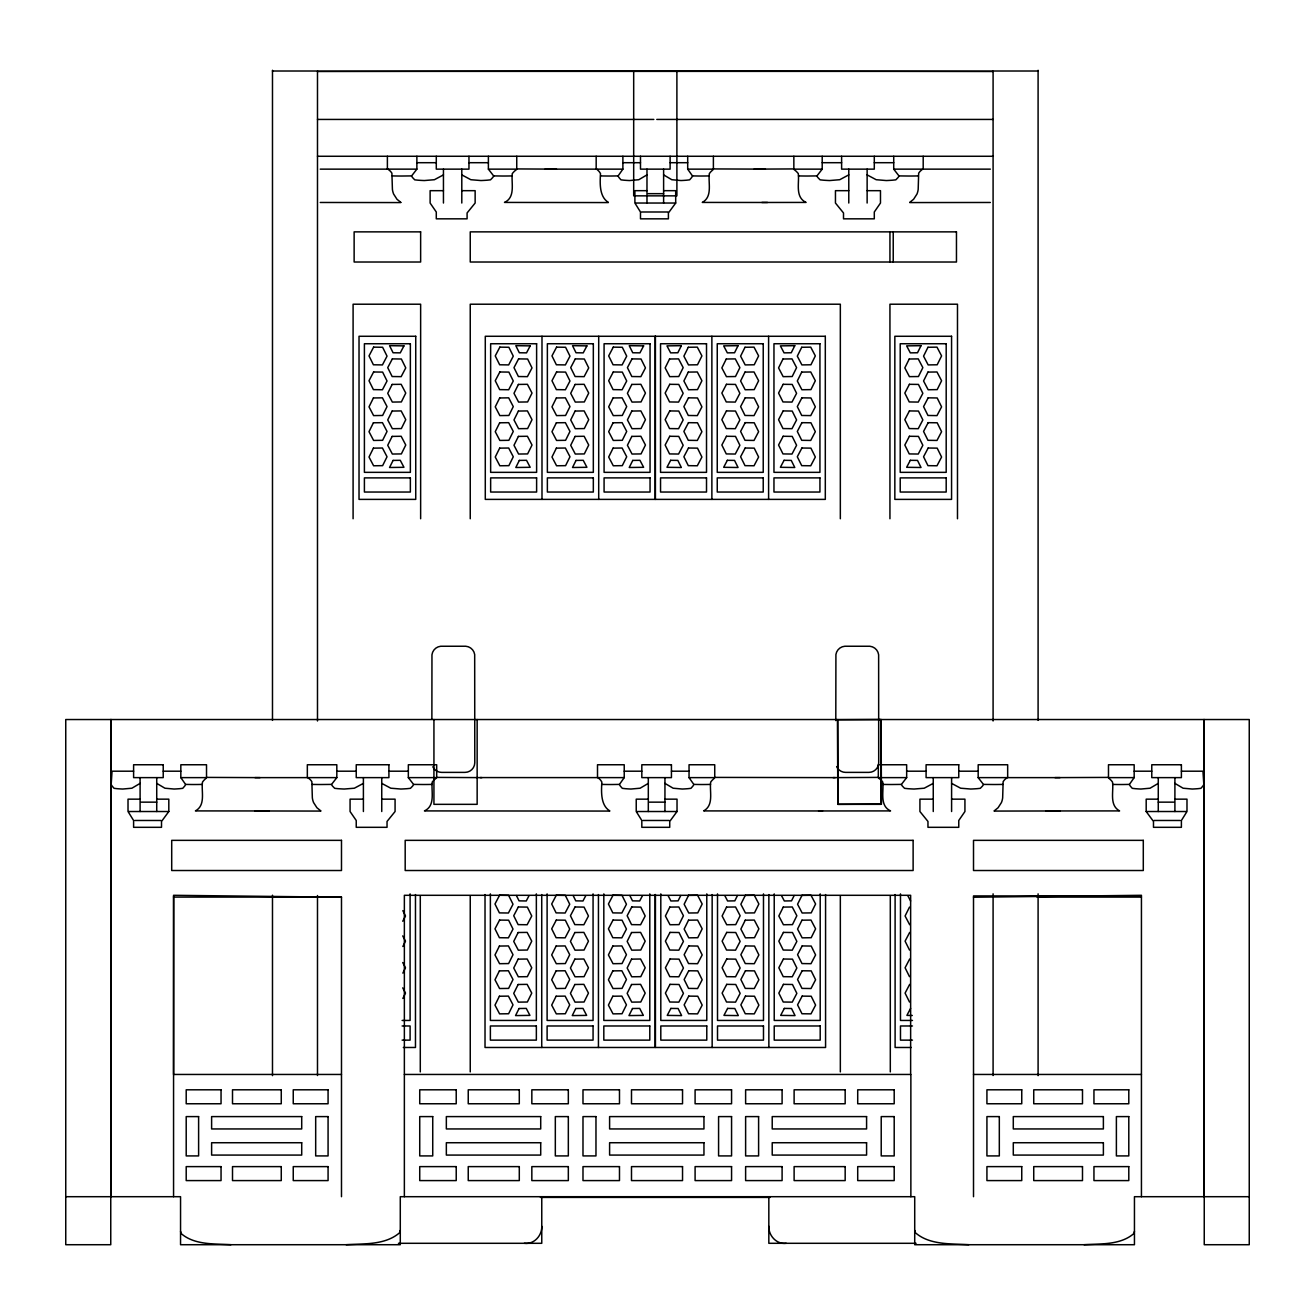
<?xml version="1.0" encoding="UTF-8"?>
<svg xmlns="http://www.w3.org/2000/svg" width="1315" height="1315" viewBox="0 0 1315 1315"><rect width="100%" height="100%" fill="white"/><g stroke="black" fill="none" stroke-linecap="round" stroke-linejoin="round"><path stroke-width="1.5" d="M541.764 1226.303C542.125 1235.574 534.005 1244.631 524.373 1243.3M400.286 1230.38L399.629 1232.714C385.377 1245.157 364.025 1243.628 346.207 1244.713M1134.45 1231.399L1133.842 1233.552C1120.577 1245.141 1100.688 1243.711 1084.086 1244.713M402.85 946.488L405.497 941.162L402.735 935.902M402.85 973.116L405.497 967.774L402.735 962.531M402.85 998.447L405.497 993.121L402.735 987.861M680.743 895.548L678.096 900.857L670.897 900.972L668.152 895.729M737.452 895.548L734.806 900.857L727.606 900.972L724.861 895.729M794.161 895.548L791.515 900.857L784.332 900.972L781.57 895.729M909.503 907.103L905.082 915.996L909.684 924.741M402.735 921.24L405.497 915.996L402.85 910.654M529.008 895.729L526.263 900.972L519.063 900.857L516.433 895.548M585.734 895.729L582.972 900.972L575.773 900.857L573.143 895.548M642.443 895.729L639.682 900.972L632.499 900.857L629.852 895.548M909.684 932.401L905.082 941.162L909.503 950.038M909.684 959.013L905.082 967.774L909.503 976.667M909.684 984.36L905.082 993.121L909.503 1002.014M910.572 1008.408L906.906 1015.394L912.298 1015.476M622.883 156.271L622.883 169.142L618.066 176.013A25.938 25.938 0 0 0 619.003 177.574L620.976 179.843L623.869 180.188A147.691 147.691 0 0 0 629.655 180.55L638.794 179.711L646.98 174.879M597.503 777.625L597.503 764.755L624.231 764.755L624.231 777.625L619.398 784.496A25.938 25.938 0 0 0 620.335 786.074L622.307 788.326L625.217 788.671A147.691 147.691 0 0 0 630.986 789.033L640.126 788.211L648.311 783.378M1108.479 777.412L1108.479 764.755L1134.171 764.755L1134.171 777.625L1129.355 784.496A25.938 25.938 0 0 0 1130.292 786.074L1132.264 788.326L1135.174 788.671A147.691 147.691 0 0 0 1140.943 789.033L1150.083 788.211L1158.268 783.378M156.732 799.158L168.813 799.158L168.813 811.519L161.515 821.448L161.515 827.316L133.604 827.316L133.604 820.494L128.015 811.519L128.015 799.158L140.097 799.158M663.615 190.675L675.696 190.675L675.696 203.036L668.398 212.964L668.398 218.832L640.487 218.832L640.487 212.011L634.898 203.036L634.898 190.675L646.98 190.675M664.946 799.158L677.028 799.158L677.028 811.519L669.73 821.448L669.73 827.316L641.819 827.316L641.819 820.494L636.23 811.519L636.23 799.158L648.311 799.158M416.871 156.271L416.871 169.142L411.546 176.013A25.495 25.495 0 0 0 412.581 177.574L414.751 179.843L417.956 180.188A179.645 179.645 0 0 0 424.334 180.55L434.41 179.711L443.451 174.879M307.332 777.625L307.332 764.755L336.821 764.755L336.821 777.625L331.495 784.496A25.495 25.495 0 0 0 332.514 786.074L334.7 788.326L337.906 788.671A179.645 179.645 0 0 0 344.267 789.033L354.36 788.211L363.4 783.378M822.204 156.271L822.204 169.142L816.878 176.013A25.495 25.495 0 0 0 817.897 177.574L820.083 179.843L823.289 180.188A179.645 179.645 0 0 0 829.65 180.55L839.743 179.711L848.783 174.879M878.321 777.412L878.321 764.755L906.66 764.755L906.66 777.625L901.35 784.496A25.495 25.495 0 0 0 902.369 786.074L904.556 788.326L907.761 788.671A179.645 179.645 0 0 0 914.122 789.033L924.215 788.211L933.255 783.378M140.097 783.378L131.911 788.211L122.772 789.033A147.691 147.691 0 0 1 117.002 788.671L114.093 788.326L112.12 786.074A25.938 25.938 0 0 1 111.183 784.496L112.038 771.198L133.604 771.198M922.588 169.142L920.188 171.246A17.95 17.95 0 0 0 918.675 173.185L918.182 189.393A19.363 19.363 0 0 1 916.982 194.028L913.613 199.255L909.816 202.329M1007.06 777.625L1004.644 779.729A17.95 17.95 0 0 0 1003.148 781.669L1002.655 797.876A19.363 19.363 0 0 1 1001.438 802.528L998.085 807.739L994.288 810.813M1128.977 784.414L1123.372 784.513A322.553 322.553 0 0 1 1112.671 784.414M617.688 175.914L611.639 176.013A338.514 338.514 0 0 1 600.61 175.914M816.467 175.914L807.772 176.029A395.453 395.453 0 0 1 798.468 175.914M619.036 784.414L612.971 784.513A338.514 338.514 0 0 1 601.941 784.414M900.939 784.414L892.244 784.513A395.453 395.453 0 0 1 882.924 784.414M411.135 175.914L401.815 176.029A406.22 406.22 0 0 1 392.281 175.914M331.084 784.414L321.764 784.513A406.22 406.22 0 0 1 312.23 784.414M973.511 897.225L1141.436 895.301L1141.436 1196.699M754.103 169.142L793.356 168.928L796.002 171.098A32.398 32.398 0 0 1 798.287 173.564C799.52 182.851 794.737 197.168 806.095 202.428L761.862 202.477M881.066 719.535L837.441 719.749L837.852 804.336L881.066 804.336L881.066 719.535L881.477 804.123L837.852 804.336L837.852 719.535M833.102 777.625L877.812 777.412L880.475 779.581A32.398 32.398 0 0 1 882.76 782.047C883.992 791.334 879.193 805.651 890.551 810.911L818.571 810.961M1054.992 777.625L1108.035 777.412L1111.126 780.337A31.987 31.987 0 0 1 1112.506 782.047C1113.904 791.268 1108.939 805.109 1119.575 810.911L1045.869 810.961M655.182 71.01L317.49 71.372L993.088 71.372L655.396 71.01M909.733 202.576L990.343 202.477M994.206 811.076L1060.022 810.961M272.484 71.01L317.49 71.01L317.49 720.982M1038.094 71.01L993.088 71.01L993.088 720.982M317.49 119.435L653.818 119.435M656.777 119.435L993.088 119.435M317.49 156.271L993.088 156.271M416.871 162.698L436.284 162.698M468.962 162.698L488.391 162.698M622.883 162.698L640.487 162.698M670.108 162.698L687.696 162.698M822.204 162.698L841.616 162.698M874.294 162.698L893.723 162.698M320.252 169.142L416.871 169.142M488.391 156.271L488.391 169.142L516.532 169.142M545.1 169.142L622.883 169.142M687.696 156.271L687.696 169.142L713.207 169.142M794.063 169.142L822.204 169.142M893.723 156.271L893.723 169.142L990.343 169.142M443.451 190.675L430.12 190.675L430.12 203.036L436.284 212.011L436.284 218.832L467.088 218.832L467.088 212.964L475.142 203.036L475.142 190.675L461.795 190.675M848.783 190.675L835.452 190.675L835.452 203.036L843.507 212.964L843.507 218.832L874.294 218.832L874.294 212.011L880.475 203.036L880.475 190.675L867.127 190.675M648.147 193.667L663.615 193.667M635.589 203.036L675.696 203.036M641.654 211.994L667.905 211.994M163.224 771.198L180.829 771.198M336.821 771.198L356.233 771.198M388.911 771.198L408.34 771.198M624.231 771.198L641.819 771.198M671.439 771.198L689.044 771.198M906.66 771.198L926.089 771.198M958.766 771.198L978.179 771.198M1134.171 771.198L1151.776 771.198M1181.396 771.198L1202.962 771.198L1203.817 784.496A25.938 25.938 0 0 1 1202.88 786.074L1200.907 788.326L1197.998 788.671A147.691 147.691 0 0 1 1192.228 789.033L1183.089 788.211L1174.903 783.378M206.521 777.412L206.521 764.755L180.829 764.755L180.829 777.625L206.323 777.625M254.979 777.625L336.821 777.625M436.679 777.412L436.679 764.755L408.34 764.755L408.34 777.625L436.465 777.625M480.09 777.576L624.231 777.625M714.735 777.412L714.735 764.755L689.044 764.755L689.044 777.625L714.538 777.625M878.535 777.625L906.66 777.625M1007.668 777.625L1007.668 764.755L978.179 764.755L978.179 777.625L1060.022 777.625M1108.677 777.625L1134.171 777.625M363.4 799.158L350.069 799.158L350.069 811.519L356.233 820.494L356.233 827.316L387.037 827.316L387.037 821.448L395.075 811.519L395.075 799.158L381.745 799.158M933.255 799.158L919.925 799.158L919.925 811.519L927.963 821.448L927.963 827.316L958.766 827.316L958.766 820.494L964.931 811.519L964.931 799.158L951.6 799.158M1158.268 799.158L1146.187 799.158L1146.187 811.519L1153.485 821.448L1153.485 827.316L1181.396 827.316L1181.396 820.494L1186.985 811.519L1186.985 799.158L1174.903 799.158M141.264 802.15L156.732 802.15M649.479 802.15L664.946 802.15M1158.268 802.15L1173.736 802.15M822.582 810.961L703.64 810.911C714.275 805.109 709.311 791.268 710.708 782.047A31.987 31.987 0 0 1 712.089 780.354L715.179 777.412L835.206 777.625M128.706 811.519L168.813 811.519M636.92 811.519L677.028 811.519M1146.187 811.519L1186.294 811.519M134.771 820.478L161.022 820.478M642.986 820.478L669.236 820.478M1153.978 820.478L1180.229 820.478M1141.338 895.926L973.511 895.926L973.511 1196.699M173.564 897.093L341.489 897.093L341.489 1196.699M1036.993 897.093L1141.436 897.093M402.111 1020.44L410.099 1020.44L410.099 893.888M912.479 1020.44L900.479 1020.44L900.479 893.888M402.111 1025.979L410.099 1025.979L410.099 1040.132L402.111 1040.132M912.479 1025.979L900.479 1025.979L900.479 1040.132L912.479 1040.132M403.327 1047.48L415.474 1047.48L415.474 894.562M911.311 1047.48L895.104 1047.48L895.104 894.562M341.489 1074.454L173.564 1074.454L173.662 895.926M404.363 1074.454L910.638 1074.454L910.638 895.301L404.363 895.301L404.363 1196.699M973.511 1074.454L1141.436 1074.454M65.75 1196.699L110.756 1196.699M1204.244 1196.699L1249.25 1196.699M540.416 1197.406L770.163 1197.406M398.445 1243.3L541.764 1243.3L541.764 1197.39M916.062 1243.3L768.831 1243.3L768.831 1197.39M767.533 202.477L702.292 202.428C712.944 196.625 707.963 182.769 709.36 173.564A31.987 31.987 0 0 1 710.741 171.854L713.848 168.928L765.412 169.142M608.368 202.576L504.5 202.428C515.858 197.168 511.075 182.851 512.291 173.564A32.398 32.398 0 0 1 514.592 171.098L517.239 168.928L556.475 169.142M320.252 202.477L400.845 202.576M269.131 810.961L195.425 810.911C206.06 805.109 201.096 791.268 202.494 782.047A31.987 31.987 0 0 1 203.874 780.354L206.965 777.412L260.008 777.625M609.716 811.076L424.449 810.911C435.807 805.651 431.008 791.351 432.24 782.047A32.398 32.398 0 0 1 434.525 779.581L437.188 777.412L481.898 777.625M254.979 810.961L320.794 811.076M968.793 1244.713C950.975 1243.628 929.623 1245.157 915.371 1232.714L914.714 1230.38M230.914 1244.713C214.312 1243.711 194.423 1245.141 181.158 1233.552L180.55 1231.399M341.489 897.225L173.564 895.301L173.564 1196.699M786.206 1243.3C776.573 1244.631 768.47 1235.574 768.831 1226.303M899.444 175.914L908.764 176.029A406.22 406.22 0 0 0 918.314 175.914M983.916 784.414L993.236 784.513A406.22 406.22 0 0 0 1002.77 784.414M494.128 175.914L502.807 176.029A395.453 395.453 0 0 0 512.127 175.914M414.061 784.414L422.756 784.513A395.453 395.453 0 0 0 432.076 784.414M692.89 175.914L698.512 176.013A322.553 322.553 0 0 0 709.212 175.914M694.238 784.414L699.843 784.513A322.553 322.553 0 0 0 710.544 784.414M186.023 784.414L191.628 784.513A322.553 322.553 0 0 0 202.329 784.414M400.779 202.329L396.966 199.255L393.612 194.028A19.363 19.363 0 0 1 392.412 189.393L391.903 173.185A17.95 17.95 0 0 0 390.407 171.246L388.007 169.142M320.712 810.813L316.915 807.739L313.562 802.528A19.363 19.363 0 0 1 312.345 797.876L311.852 781.669A17.95 17.95 0 0 0 310.356 779.729L307.94 777.625M608.303 202.329C599.13 196.658 599.969 182.9 600.495 173.58A17.522 17.522 0 0 0 598.9 171.246L596.731 169.142M609.634 810.813C600.478 805.142 601.317 791.383 601.843 782.063A17.522 17.522 0 0 0 600.248 779.729L598.062 777.625M867.127 174.879L876.168 179.711L886.261 180.55A179.645 179.645 0 0 0 892.622 180.188L895.827 179.843L898.014 177.574A25.495 25.495 0 0 0 899.049 176.013L893.723 169.142M461.795 174.879L470.836 179.711L480.928 180.55A179.645 179.645 0 0 0 487.29 180.188L490.495 179.843L492.681 177.574A25.495 25.495 0 0 0 493.717 176.013L488.391 169.142M951.6 783.378L960.64 788.211L970.733 789.033A179.645 179.645 0 0 0 977.094 788.671L980.3 788.326L982.486 786.074A25.495 25.495 0 0 0 983.505 784.496L978.179 777.625M381.745 783.378L390.785 788.211L400.878 789.033A179.645 179.645 0 0 0 407.239 788.671L410.444 788.326L412.631 786.074A25.495 25.495 0 0 0 413.65 784.496L408.34 777.625M663.615 174.879L671.801 179.711L680.94 180.55A147.691 147.691 0 0 0 686.709 180.188L689.619 179.843L691.591 177.574A25.938 25.938 0 0 0 692.528 176.013L687.696 169.142M664.946 783.378L673.132 788.211L682.271 789.033A147.691 147.691 0 0 0 688.041 788.671L690.95 788.326L692.923 786.074A25.938 25.938 0 0 0 693.86 784.496L689.044 777.625M156.732 783.378L164.917 788.211L174.057 789.033A147.691 147.691 0 0 0 179.826 788.671L182.736 788.326L184.708 786.074A25.938 25.938 0 0 0 185.645 784.496L180.829 777.625M907.827 895.729L910.572 900.972M1204.244 719.535L1204.244 1244.713L1249.25 1244.713L1249.25 719.535L65.75 719.535L65.75 1244.713L110.756 1244.713L110.756 719.535M1203.866 719.535L1203.866 1196.699L1134.45 1196.699L1134.45 1244.713L914.714 1244.713L914.714 1196.699L400.286 1196.699L400.286 1244.713L180.55 1244.713L180.55 1196.699L111.134 1196.699L111.134 719.535M1174.903 777.625L1174.903 811.519M1158.268 777.625L1158.268 811.519M1038.094 70.287L1038.094 720.373M1038.094 893.855L1038.094 1075.621M993.088 893.838L993.088 1075.506M957.484 518.751L957.484 304.209L889.943 304.209L889.943 518.751M951.6 777.625L951.6 811.519M933.255 777.625L933.255 811.519M923.196 156.271L923.196 169.142M910.868 1074.454L910.868 1196.699M893.23 231.867L893.23 262.014M890.304 895.663L890.304 1071.906M889.943 231.867L889.943 262.014M874.294 156.271L874.294 169.142L841.616 169.142L841.616 156.271M867.127 169.142L867.127 203.036M848.783 169.142L848.783 203.036M840.334 518.751L840.334 304.209L470.244 304.209L470.244 518.751M840.334 895.663L840.334 1071.906M835.798 720.587L835.913 654.525A9.78 9.78 0 0 1 844.838 646.24L869.905 646.257A9.78 9.78 0 0 1 878.634 654.771L878.699 763.095A9.78 9.78 0 0 1 868.903 772.382L845.578 772.382A9.78 9.78 0 0 1 836.636 766.579M825.573 894.562L825.573 1047.48L655.429 1047.48L655.429 894.562M820.198 893.888L820.198 1020.44L774.223 1020.44L774.223 893.888M793.849 156.271L793.849 168.928M768.864 894.562L768.864 1047.48M768.601 336.278L768.601 499.388M763.489 893.888L763.489 1020.44L717.513 1020.44L717.513 893.888M713.388 156.271L713.388 168.928M712.155 894.562L712.155 1047.48M711.875 336.278L711.875 499.388M706.78 893.888L706.78 1020.44L660.804 1020.44L660.804 893.888M676.896 71.7L676.896 195.853L633.682 195.853L633.682 71.7M670.108 156.271L670.108 169.142L640.487 169.142L640.487 156.271M664.946 777.625L664.946 811.519M663.615 169.142L663.615 203.036M655.412 336.278L655.412 499.388M655.166 336.278L655.166 499.388M655.149 894.562L655.149 1047.48L485.021 1047.48L485.021 894.562M649.791 893.888L649.791 1020.44L603.815 1020.44L603.815 893.888M648.311 777.625L648.311 811.519M646.98 169.142L646.98 203.036M598.703 336.278L598.703 499.388M598.44 894.562L598.44 1047.48M596.172 156.271L596.172 169.142M593.065 893.888L593.065 1020.44L547.106 1020.44L547.106 893.888M541.994 336.278L541.994 499.388M541.731 894.562L541.731 1047.48M536.356 893.888L536.356 1020.44L490.38 1020.44L490.38 893.888M516.746 156.271L516.746 168.928M477.148 719.535L477.148 804.336L433.934 804.336L433.934 719.535M470.244 895.663L470.244 1071.906M468.962 156.271L468.962 169.142L436.284 169.142L436.284 156.271M461.795 169.142L461.795 203.036M443.451 169.142L443.451 203.036M431.879 719.19L431.961 654.771A9.78 9.78 0 0 1 440.689 646.257L465.74 646.24A9.78 9.78 0 0 1 474.682 654.525L474.781 762.848A9.78 9.78 0 0 1 465 772.382L441.676 772.382A9.78 9.78 0 0 1 432.816 766.793M420.636 518.751L420.636 304.209L353.094 304.209L353.094 518.751M420.29 895.663L420.29 1071.906M387.383 156.271L387.383 169.142M381.745 777.625L381.745 811.519M363.4 777.625L363.4 811.519M317.49 895.531L317.49 1075.506M272.484 70.287L272.484 720.373M272.484 895.219L272.484 1075.621M156.732 777.625L156.732 811.519M140.097 777.625L140.097 811.519M373.411 397.968L369.005 406.845L373.608 415.606L382.616 415.474L387.037 406.598L382.435 397.837L373.411 397.968M392.149 384.424L387.728 393.317L392.347 402.078L401.354 401.946L405.76 393.07L401.157 384.309L392.149 384.424M373.411 422.789L369.005 431.682L373.608 440.443L382.616 440.311L387.037 431.435L382.435 422.674L373.411 422.789M373.411 448.136L369.005 457.028L373.608 465.773L382.616 465.658L387.037 456.765L382.435 448.021L373.411 448.136M392.149 411.053L387.728 419.929L392.347 428.69L401.354 428.575L405.76 419.682L401.157 410.921L392.149 411.053M392.149 436.399L387.728 445.275L392.347 454.037L401.354 453.922L405.76 445.029L401.157 436.268L392.149 436.399M393.086 460.414L389.552 467.499L403.952 467.302L400.27 460.316L393.086 460.414M499.667 397.968L495.245 406.845L499.848 415.606L508.872 415.474L513.277 406.598L508.675 397.837L499.667 397.968M518.406 384.424L513.984 393.317L518.587 402.078L527.611 401.946L532.016 393.07L527.414 384.309L518.406 384.424M499.667 422.789L495.245 431.682L499.848 440.443L508.872 440.311L513.277 431.435L508.675 422.674L499.667 422.789M499.667 448.136L495.245 457.028L499.848 465.773L508.872 465.658L513.277 456.765L508.675 448.021L499.667 448.136M518.406 411.053L513.984 419.929L518.587 428.69L527.611 428.575L532.016 419.682L527.414 410.921L518.406 411.053M518.406 436.399L513.984 445.275L518.587 454.037L527.611 453.922L532.016 445.029L527.414 436.268L518.406 436.399M519.326 460.414L515.809 467.499L530.192 467.302L526.526 460.316L519.326 460.414M556.377 397.968L551.971 406.845L556.574 415.606L565.582 415.474L569.987 406.598L565.384 397.837L556.377 397.968M575.115 384.424L570.694 393.317L575.296 402.078L584.32 401.946L588.726 393.07L584.123 384.309L575.115 384.424M556.377 422.789L551.971 431.682L556.574 440.443L565.582 440.311L569.987 431.435L565.384 422.674L556.377 422.789M556.377 448.136L551.971 457.028L556.574 465.773L565.582 465.658L569.987 456.765L565.384 448.021L556.377 448.136M575.115 411.053L570.694 419.929L575.296 428.69L584.32 428.575L588.726 419.682L584.123 410.921L575.115 411.053M575.115 436.399L570.694 445.275L575.296 454.037L584.32 453.922L588.726 445.029L584.123 436.268L575.115 436.399M576.036 460.414L572.518 467.499L586.917 467.302L583.235 460.316L576.036 460.414M613.086 397.968L608.681 406.845L613.283 415.606L622.291 415.474L626.713 406.598L622.11 397.837L613.086 397.968M631.825 384.424L627.419 393.317L632.022 402.078L641.03 401.946L645.451 393.07L640.849 384.309L631.825 384.424M613.086 422.789L608.681 431.682L613.283 440.443L622.291 440.311L626.713 431.435L622.11 422.674L613.086 422.789M613.086 448.136L608.681 457.028L613.283 465.773L622.291 465.658L626.713 456.765L622.11 448.021L613.086 448.136M631.825 411.053L627.419 419.929L632.022 428.69L641.03 428.575L645.451 419.682L640.849 410.921L631.825 411.053M669.549 359.011L665.143 367.904L669.746 376.649L678.754 376.534L683.175 367.641L678.573 358.896L669.549 359.011M631.825 436.399L627.419 445.275L632.022 454.037L641.03 453.922L645.451 445.029L640.849 436.268L631.825 436.399M681.351 345.681L677.833 352.765L670.634 352.864L666.968 345.878L681.351 345.681M688.287 347.275L683.882 356.151L688.485 364.913L697.492 364.781L701.914 355.905L697.312 347.144L688.287 347.275M632.762 460.414L629.228 467.499L643.627 467.302L639.945 460.316L632.762 460.414M688.287 372.096L683.882 380.988L688.485 389.75L697.492 389.618L701.914 380.742L697.312 371.981L688.287 372.096M726.274 359.011L721.853 367.904L726.455 376.649L735.48 376.534L739.885 367.641L735.282 358.896L726.274 359.011M738.06 345.681L734.543 352.765L727.343 352.864L723.677 345.878L738.06 345.681M745.013 347.275L740.592 356.151L745.194 364.913L754.218 364.781L758.624 355.905L754.021 347.144L745.013 347.275M745.013 372.096L740.592 380.988L745.194 389.75L754.218 389.618L758.624 380.742L754.021 371.981L745.013 372.096M782.984 359.011L778.562 367.904L783.165 376.649L792.189 376.534L796.594 367.641L791.992 358.896L782.984 359.011M794.786 345.681L791.252 352.765L784.069 352.864L780.387 345.878L794.786 345.681M499.404 946.06L494.982 954.937L499.585 963.698L508.609 963.566L513.014 954.69L508.412 945.929L499.404 946.06M801.723 347.275L797.301 356.151L801.903 364.913L810.928 364.781L815.333 355.905L810.73 347.144L801.723 347.275M518.143 932.516L513.721 941.409L518.324 950.17L527.348 950.038L531.753 941.162L527.151 932.401L518.143 932.516M499.404 970.881L494.982 979.774L499.585 988.535L508.609 988.403L513.014 979.527L508.412 970.766L499.404 970.881M801.723 372.096L797.301 380.988L801.903 389.75L810.928 389.618L815.333 380.742L810.73 371.981L801.723 372.096M499.404 996.228L494.982 1005.12L499.585 1013.865L508.609 1013.75L513.014 1004.857L508.412 996.113L499.404 996.228M518.143 959.145L513.721 968.021L518.324 976.782L527.348 976.667L531.753 967.774L527.151 959.013L518.143 959.145M518.143 984.491L513.721 993.367L518.324 1002.129L527.348 1002.014L531.753 993.121L527.151 984.36L518.143 984.491M519.063 1008.506L515.546 1015.591L529.929 1015.394L526.263 1008.408L519.063 1008.506M556.114 946.06L551.692 954.937L556.311 963.698L565.319 963.566L569.724 954.69L565.121 945.929L556.114 946.06M574.852 932.516L570.431 941.409L575.033 950.17L584.057 950.038L588.462 941.162L583.86 932.401L574.852 932.516M556.114 970.881L551.692 979.774L556.311 988.535L565.319 988.403L569.724 979.527L565.121 970.766L556.114 970.881M556.114 996.228L551.692 1005.12L556.311 1013.865L565.319 1013.75L569.724 1004.857L565.121 996.113L556.114 996.228M574.852 959.145L570.431 968.021L575.033 976.782L584.057 976.667L588.462 967.774L583.86 959.013L574.852 959.145M574.852 984.491L570.431 993.367L575.033 1002.129L584.057 1002.014L588.462 993.121L583.86 984.36L574.852 984.491M575.773 1008.506L572.255 1015.591L586.654 1015.394L582.972 1008.408L575.773 1008.506M612.823 946.06L608.418 954.937L613.02 963.698L622.028 963.566L626.45 954.69L621.847 945.929L612.823 946.06M909.24 359.011L904.819 367.904L909.421 376.649L918.445 376.534L922.851 367.641L918.248 358.896L909.24 359.011M921.026 345.681L917.508 352.765L910.309 352.864L906.643 345.878L921.026 345.681M631.562 932.516L627.156 941.409L631.759 950.17L640.767 950.038L645.188 941.162L640.586 932.401L631.562 932.516M612.823 970.881L608.418 979.774L613.02 988.535L622.028 988.403L626.45 979.527L621.847 970.766L612.823 970.881M927.963 347.275L923.557 356.151L928.16 364.913L937.184 364.781L941.589 355.905L936.987 347.144L927.963 347.275M612.823 996.228L608.418 1005.12L613.02 1013.865L622.028 1013.75L626.45 1004.857L621.847 996.113L612.823 996.228M631.562 959.145L627.156 968.021L631.759 976.782L640.767 976.667L645.188 967.774L640.586 959.013L631.562 959.145M927.963 372.096L923.557 380.988L928.16 389.75L937.184 389.618L941.589 380.742L936.987 371.981L927.963 372.096M631.562 984.491L627.156 993.367L631.759 1002.129L640.767 1002.014L645.188 993.121L640.586 984.36L631.562 984.491M669.812 907.103L665.406 915.996L670.009 924.741L679.017 924.626L683.438 915.733L678.836 906.988L669.812 907.103M632.499 1008.506L628.965 1015.591L643.364 1015.394L639.682 1008.408L632.499 1008.506M688.55 895.367L684.145 904.243L688.748 913.005L697.755 912.889L702.177 903.997L697.575 895.236L688.55 895.367M688.55 920.188L684.145 929.08L688.748 937.842L697.755 937.71L702.177 928.834L697.575 920.073L688.55 920.188M726.538 907.103L722.116 915.996L726.718 924.741L735.743 924.626L740.148 915.733L735.545 906.988L726.538 907.103M745.276 895.367L740.855 904.243L745.457 913.005L754.481 912.889L758.887 903.997L754.284 895.236L745.276 895.367M745.276 920.188L740.855 929.08L745.457 937.842L754.481 937.71L758.887 928.834L754.284 920.073L745.276 920.188M783.247 907.103L778.825 915.996L783.428 924.741L792.452 924.626L796.857 915.733L792.255 906.988L783.247 907.103M801.986 895.367L797.564 904.243L802.166 913.005L811.191 912.889L815.596 903.997L810.993 895.236L801.986 895.367M801.986 920.188L797.564 929.08L802.166 937.842L811.191 937.71L815.596 928.834L810.993 920.073L801.986 920.188M373.608 347.144L369.005 355.905L373.411 364.781L382.435 364.913L387.037 356.151L382.616 347.275L373.608 347.144M373.608 371.981L369.005 380.742L373.411 389.618L382.435 389.75L387.037 380.988L382.616 372.096L373.608 371.981M392.347 358.896L387.728 367.641L392.149 376.534L401.157 376.649L405.76 367.904L401.354 359.011L392.347 358.896M403.952 345.878L400.27 352.864L393.086 352.765L389.552 345.681L403.952 345.878M499.848 347.144L495.245 355.905L499.667 364.781L508.675 364.913L513.277 356.151L508.872 347.275L499.848 347.144M499.848 371.981L495.245 380.742L499.667 389.618L508.675 389.75L513.277 380.988L508.872 372.096L499.848 371.981M518.587 358.896L513.984 367.641L518.406 376.534L527.414 376.649L532.016 367.904L527.611 359.011L518.587 358.896M530.192 345.878L526.526 352.864L519.326 352.765L515.809 345.681L530.192 345.878M556.574 347.144L551.971 355.905L556.377 364.781L565.384 364.913L569.987 356.151L565.582 347.275L556.574 347.144M556.574 371.981L551.971 380.742L556.377 389.618L565.384 389.75L569.987 380.988L565.582 372.096L556.574 371.981M575.296 358.896L570.694 367.641L575.115 376.534L584.123 376.649L588.726 367.904L584.32 359.011L575.296 358.896M586.917 345.878L583.235 352.864L576.036 352.765L572.518 345.681L586.917 345.878M613.283 347.144L608.681 355.905L613.086 364.781L622.11 364.913L626.713 356.151L622.291 347.275L613.283 347.144M613.283 371.981L608.681 380.742L613.086 389.618L622.11 389.75L626.713 380.988L622.291 372.096L613.283 371.981M632.022 358.896L627.419 367.641L631.825 376.534L640.849 376.649L645.451 367.904L641.03 359.011L632.022 358.896M643.627 345.878L639.945 352.864L632.762 352.765L629.228 345.681L643.627 345.878M669.746 384.309L665.143 393.07L669.549 401.946L678.573 402.078L683.175 393.317L678.754 384.424L669.746 384.309M669.746 410.921L665.143 419.682L669.549 428.575L678.573 428.69L683.175 419.929L678.754 411.053L669.746 410.921M688.485 397.837L683.882 406.598L688.287 415.474L697.312 415.606L701.914 406.845L697.492 397.968L688.485 397.837M669.746 436.268L665.143 445.029L669.549 453.922L678.573 454.037L683.175 445.275L678.754 436.399L669.746 436.268M688.485 422.674L683.882 431.435L688.287 440.311L697.312 440.443L701.914 431.682L697.492 422.789L688.485 422.674M670.634 460.316L666.968 467.302L681.351 467.499L677.833 460.414L670.634 460.316M688.485 448.021L683.882 456.765L688.287 465.658L697.312 465.773L701.914 457.028L697.492 448.136L688.485 448.021M726.455 384.309L721.853 393.07L726.274 401.946L735.282 402.078L739.885 393.317L735.48 384.424L726.455 384.309M726.455 410.921L721.853 419.682L726.274 428.575L735.282 428.69L739.885 419.929L735.48 411.053L726.455 410.921M745.194 397.837L740.592 406.598L745.013 415.474L754.021 415.606L758.624 406.845L754.218 397.968L745.194 397.837M726.455 436.268L721.853 445.029L726.274 453.922L735.282 454.037L739.885 445.275L735.48 436.399L726.455 436.268M745.194 422.674L740.592 431.435L745.013 440.311L754.021 440.443L758.624 431.682L754.218 422.789L745.194 422.674M727.343 460.316L723.677 467.302L738.06 467.499L734.543 460.414L727.343 460.316M499.585 895.236L494.982 903.997L499.404 912.889L508.412 913.005L513.014 904.243L508.609 895.367L499.585 895.236M745.194 448.021L740.592 456.765L745.013 465.658L754.021 465.773L758.624 457.028L754.218 448.136L745.194 448.021M499.585 920.073L494.982 928.834L499.404 937.71L508.412 937.842L513.014 929.08L508.609 920.188L499.585 920.073M783.165 384.309L778.562 393.07L782.984 401.946L791.992 402.078L796.594 393.317L792.189 384.424L783.165 384.309M518.324 906.988L513.721 915.733L518.143 924.626L527.151 924.741L531.753 915.996L527.348 907.103L518.324 906.988M783.165 410.921L778.562 419.682L782.984 428.575L791.992 428.69L796.594 419.929L792.189 411.053L783.165 410.921M801.903 397.837L797.301 406.598L801.723 415.474L810.73 415.606L815.333 406.845L810.928 397.968L801.903 397.837M783.165 436.268L778.562 445.029L782.984 453.922L791.992 454.037L796.594 445.275L792.189 436.399L783.165 436.268M801.903 422.674L797.301 431.435L801.723 440.311L810.73 440.443L815.333 431.682L810.928 422.789L801.903 422.674M784.069 460.316L780.387 467.302L794.786 467.499L791.252 460.414L784.069 460.316M556.311 895.236L551.692 903.997L556.114 912.889L565.121 913.005L569.724 904.243L565.319 895.367L556.311 895.236M801.903 448.021L797.301 456.765L801.723 465.658L810.73 465.773L815.333 457.028L810.928 448.136L801.903 448.021M556.311 920.073L551.692 928.834L556.114 937.71L565.121 937.842L569.724 929.08L565.319 920.188L556.311 920.073M575.033 906.988L570.431 915.733L574.852 924.626L583.86 924.741L588.462 915.996L584.057 907.103L575.033 906.988M613.02 895.236L608.418 903.997L612.823 912.889L621.847 913.005L626.45 904.243L622.028 895.367L613.02 895.236M613.02 920.073L608.418 928.834L612.823 937.71L621.847 937.842L626.45 929.08L622.028 920.188L613.02 920.073M631.759 906.988L627.156 915.733L631.562 924.626L640.586 924.741L645.188 915.996L640.767 907.103L631.759 906.988M909.421 384.309L904.819 393.07L909.24 401.946L918.248 402.078L922.851 393.317L918.445 384.424L909.421 384.309M909.421 410.921L904.819 419.682L909.24 428.575L918.248 428.69L922.851 419.929L918.445 411.053L909.421 410.921M928.16 397.837L923.557 406.598L927.963 415.474L936.987 415.606L941.589 406.845L937.184 397.968L928.16 397.837M909.421 436.268L904.819 445.029L909.24 453.922L918.248 454.037L922.851 445.275L918.445 436.399L909.421 436.268M928.16 422.674L923.557 431.435L927.963 440.311L936.987 440.443L941.589 431.682L937.184 422.789L928.16 422.674M910.309 460.316L906.643 467.302L921.026 467.499L917.508 460.414L910.309 460.316M670.009 932.401L665.406 941.162L669.812 950.038L678.836 950.17L683.438 941.409L679.017 932.516L670.009 932.401M928.16 448.021L923.557 456.765L927.963 465.658L936.987 465.773L941.589 457.028L937.184 448.136L928.16 448.021M670.009 959.013L665.406 967.774L669.812 976.667L678.836 976.782L683.438 968.021L679.017 959.145L670.009 959.013M688.748 945.929L684.145 954.69L688.55 963.566L697.575 963.698L702.177 954.937L697.755 946.06L688.748 945.929M670.009 984.36L665.406 993.121L669.812 1002.014L678.836 1002.129L683.438 993.367L679.017 984.491L670.009 984.36M688.748 970.766L684.145 979.527L688.55 988.403L697.575 988.535L702.177 979.774L697.755 970.881L688.748 970.766M670.897 1008.408L667.231 1015.394L681.614 1015.591L678.096 1008.506L670.897 1008.408M688.748 996.113L684.145 1004.857L688.55 1013.75L697.575 1013.865L702.177 1005.12L697.755 996.228L688.748 996.113M726.718 932.401L722.116 941.162L726.538 950.038L735.545 950.17L740.148 941.409L735.743 932.516L726.718 932.401M726.718 959.013L722.116 967.774L726.538 976.667L735.545 976.782L740.148 968.021L735.743 959.145L726.718 959.013M745.457 945.929L740.855 954.69L745.276 963.566L754.284 963.698L758.887 954.937L754.481 946.06L745.457 945.929M726.718 984.36L722.116 993.121L726.538 1002.014L735.545 1002.129L740.148 993.367L735.743 984.491L726.718 984.36M745.457 970.766L740.855 979.527L745.276 988.403L754.284 988.535L758.887 979.774L754.481 970.881L745.457 970.766M727.606 1008.408L723.94 1015.394L738.323 1015.591L734.806 1008.506L727.606 1008.408M745.457 996.113L740.855 1004.857L745.276 1013.75L754.284 1013.865L758.887 1005.12L754.481 996.228L745.457 996.113M783.428 932.401L778.825 941.162L783.247 950.038L792.255 950.17L796.857 941.409L792.452 932.516L783.428 932.401M783.428 959.013L778.825 967.774L783.247 976.667L792.255 976.782L796.857 968.021L792.452 959.145L783.428 959.013M802.166 945.929L797.564 954.69L801.986 963.566L810.993 963.698L815.596 954.937L811.191 946.06L802.166 945.929M783.428 984.36L778.825 993.121L783.247 1002.014L792.255 1002.129L796.857 993.367L792.452 984.491L783.428 984.36M802.166 970.766L797.564 979.527L801.986 988.403L810.993 988.535L815.596 979.774L811.191 970.881L802.166 970.766M784.332 1008.408L780.65 1015.394L795.049 1015.591L791.515 1008.506L784.332 1008.408M802.166 996.113L797.564 1004.857L801.986 1013.75L810.993 1013.865L815.596 1005.12L811.191 996.228L802.166 996.113M420.636 231.867L354.13 231.867L354.13 262.014L420.636 262.014L420.636 231.867M956.465 231.867L470.244 231.867L470.244 262.014L956.465 262.014L956.465 231.867M415.737 336.278L359.028 336.278L359.028 499.388L415.737 499.388L415.737 336.278M825.31 336.278L485.284 336.278L485.284 499.388L825.31 499.388L825.31 336.278M951.567 336.278L894.841 336.278L894.841 499.388L951.567 499.388L951.567 336.278M410.362 343.741L364.403 343.741L364.403 472.348L410.362 472.348L410.362 343.741M536.619 343.741L490.643 343.741L490.643 472.348L536.619 472.348L536.619 343.741M593.328 343.741L547.369 343.741L547.369 472.348L593.328 472.348L593.328 343.741M650.054 343.741L604.078 343.741L604.078 472.348L650.054 472.348L650.054 343.741M706.517 343.741L660.541 343.741L660.541 472.348L706.517 472.348L706.517 343.741M763.226 343.741L717.25 343.741L717.25 472.348L763.226 472.348L763.226 343.741M819.935 343.741L773.96 343.741L773.96 472.348L819.935 472.348L819.935 343.741M946.192 343.741L900.216 343.741L900.216 472.348L946.192 472.348L946.192 343.741M410.362 477.887L364.403 477.887L364.403 492.04L410.362 492.04L410.362 477.887M536.619 477.887L490.643 477.887L490.643 492.04L536.619 492.04L536.619 477.887M593.328 477.887L547.369 477.887L547.369 492.04L593.328 492.04L593.328 477.887M650.054 477.887L604.078 477.887L604.078 492.04L650.054 492.04L650.054 477.887M706.517 477.887L660.541 477.887L660.541 492.04L706.517 492.04L706.517 477.887M763.226 477.887L717.25 477.887L717.25 492.04L763.226 492.04L763.226 477.887M819.935 477.887L773.96 477.887L773.96 492.04L819.935 492.04L819.935 477.887M946.192 477.887L900.216 477.887L900.216 492.04L946.192 492.04L946.192 477.887M163.224 764.755L133.604 764.755L133.604 777.625L163.224 777.625L163.224 764.755M388.911 764.755L356.233 764.755L356.233 777.625L388.911 777.625L388.911 764.755M671.439 764.755L641.819 764.755L641.819 777.625L671.439 777.625L671.439 764.755M958.766 764.755L926.089 764.755L926.089 777.625L958.766 777.625L958.766 764.755M1181.396 764.755L1151.776 764.755L1151.776 777.625L1181.396 777.625L1181.396 764.755M341.489 840.351L171.706 840.351L171.706 870.514L341.489 870.514L341.489 840.351M913.12 840.351L405.184 840.351L405.184 870.514L913.12 870.514L913.12 840.351M1143.294 840.351L973.511 840.351L973.511 870.514L1143.294 870.514L1143.294 840.351M536.356 1025.979L490.38 1025.979L490.38 1040.132L536.356 1040.132L536.356 1025.979M593.065 1025.979L547.106 1025.979L547.106 1040.132L593.065 1040.132L593.065 1025.979M649.791 1025.979L603.815 1025.979L603.815 1040.132L649.791 1040.132L649.791 1025.979M706.78 1025.979L660.804 1025.979L660.804 1040.132L706.78 1040.132L706.78 1025.979M763.489 1025.979L717.513 1025.979L717.513 1040.132L763.489 1040.132L763.489 1025.979M820.198 1025.979L774.223 1025.979L774.223 1040.132L820.198 1040.132L820.198 1025.979M221.051 1089.806L186.204 1089.806L186.204 1103.762L221.051 1103.762L221.051 1089.806M281.262 1089.806L232.508 1089.806L232.508 1103.762L281.262 1103.762L281.262 1089.806M328.076 1089.806L293.245 1089.806L293.245 1103.762L328.076 1103.762L328.076 1089.806M456.223 1089.806L419.732 1089.806L419.732 1103.762L456.223 1103.762L456.223 1089.806M519.293 1089.806L468.239 1089.806L468.239 1103.762L519.293 1103.762L519.293 1089.806M568.327 1089.806L531.835 1089.806L531.835 1103.762L568.327 1103.762L568.327 1089.806M619.48 1089.806L582.989 1089.806L582.989 1103.762L619.48 1103.762L619.48 1089.806M682.534 1089.806L631.496 1089.806L631.496 1103.762L682.534 1103.762L682.534 1089.806M731.567 1089.806L695.093 1089.806L695.093 1103.762L731.567 1103.762L731.567 1089.806M782.096 1089.806L745.621 1089.806L745.621 1103.762L782.096 1103.762L782.096 1089.806M845.167 1089.806L794.112 1089.806L794.112 1103.762L845.167 1103.762L845.167 1089.806M894.2 1089.806L857.709 1089.806L857.709 1103.762L894.2 1103.762L894.2 1089.806M1021.755 1089.806L986.924 1089.806L986.924 1103.762L1021.755 1103.762L1021.755 1089.806M1082.492 1089.806L1033.738 1089.806L1033.738 1103.762L1082.492 1103.762L1082.492 1089.806M1128.796 1089.806L1093.948 1089.806L1093.948 1103.762L1128.796 1103.762L1128.796 1089.806M198.614 1116.599L186.204 1116.599L186.204 1155.918L198.614 1155.918L198.614 1116.599M301.71 1116.599L211.616 1116.599L211.616 1128.944L301.71 1128.944L301.71 1116.599M328.076 1116.599L315.682 1116.599L315.682 1155.918L328.076 1155.918L328.076 1116.599M432.734 1116.599L419.732 1116.599L419.732 1155.918L432.734 1155.918L432.734 1116.599M540.712 1116.599L446.344 1116.599L446.344 1128.944L540.712 1128.944L540.712 1116.599M568.327 1116.599L555.324 1116.599L555.324 1155.918L568.327 1155.918L568.327 1116.599M595.974 1116.599L582.989 1116.599L582.989 1155.918L595.974 1155.918L595.974 1116.599M703.952 1116.599L609.601 1116.599L609.601 1128.944L703.952 1128.944L703.952 1116.599M731.567 1116.599L718.582 1116.599L718.582 1155.918L731.567 1155.918L731.567 1116.599M758.607 1116.599L745.621 1116.599L745.621 1155.918L758.607 1155.918L758.607 1116.599M866.585 1116.599L772.217 1116.599L772.217 1128.944L866.585 1128.944L866.585 1116.599M894.2 1116.599L881.214 1116.599L881.214 1155.918L894.2 1155.918L894.2 1116.599M999.318 1116.599L986.924 1116.599L986.924 1155.918L999.318 1155.918L999.318 1116.599M1103.384 1116.599L1013.29 1116.599L1013.29 1128.944L1103.384 1128.944L1103.384 1116.599M1128.796 1116.599L1116.386 1116.599L1116.386 1155.918L1128.796 1155.918L1128.796 1116.599M301.71 1142.735L211.616 1142.735L211.616 1155.08L301.71 1155.08L301.71 1142.735M540.712 1142.735L446.344 1142.735L446.344 1155.08L540.712 1155.08L540.712 1142.735M703.952 1142.735L609.601 1142.735L609.601 1155.08L703.952 1155.08L703.952 1142.735M866.585 1142.735L772.217 1142.735L772.217 1155.08L866.585 1155.08L866.585 1142.735M1103.384 1142.735L1013.29 1142.735L1013.29 1155.08L1103.384 1155.08L1103.384 1142.735M221.051 1166.619L186.204 1166.619L186.204 1180.591L221.051 1180.591L221.051 1166.619M281.262 1166.619L232.508 1166.619L232.508 1180.591L281.262 1180.591L281.262 1166.619M328.076 1166.619L293.245 1166.619L293.245 1180.591L328.076 1180.591L328.076 1166.619M456.223 1166.619L419.732 1166.619L419.732 1180.591L456.223 1180.591L456.223 1166.619M519.293 1166.619L468.239 1166.619L468.239 1180.591L519.293 1180.591L519.293 1166.619M568.327 1166.619L531.835 1166.619L531.835 1180.591L568.327 1180.591L568.327 1166.619M619.48 1166.619L582.989 1166.619L582.989 1180.591L619.48 1180.591L619.48 1166.619M682.534 1166.619L631.496 1166.619L631.496 1180.591L682.534 1180.591L682.534 1166.619M731.567 1166.619L695.093 1166.619L695.093 1180.591L731.567 1180.591L731.567 1166.619M782.096 1166.619L745.621 1166.619L745.621 1180.591L782.096 1180.591L782.096 1166.619M845.167 1166.619L794.112 1166.619L794.112 1180.591L845.167 1180.591L845.167 1166.619M894.2 1166.619L857.709 1166.619L857.709 1180.591L894.2 1180.591L894.2 1166.619M1021.755 1166.619L986.924 1166.619L986.924 1180.591L1021.755 1180.591L1021.755 1166.619M1082.492 1166.619L1033.738 1166.619L1033.738 1180.591L1082.492 1180.591L1082.492 1166.619M1128.796 1166.619L1093.948 1166.619L1093.948 1180.591L1128.796 1180.591L1128.796 1166.619"/></g></svg>
